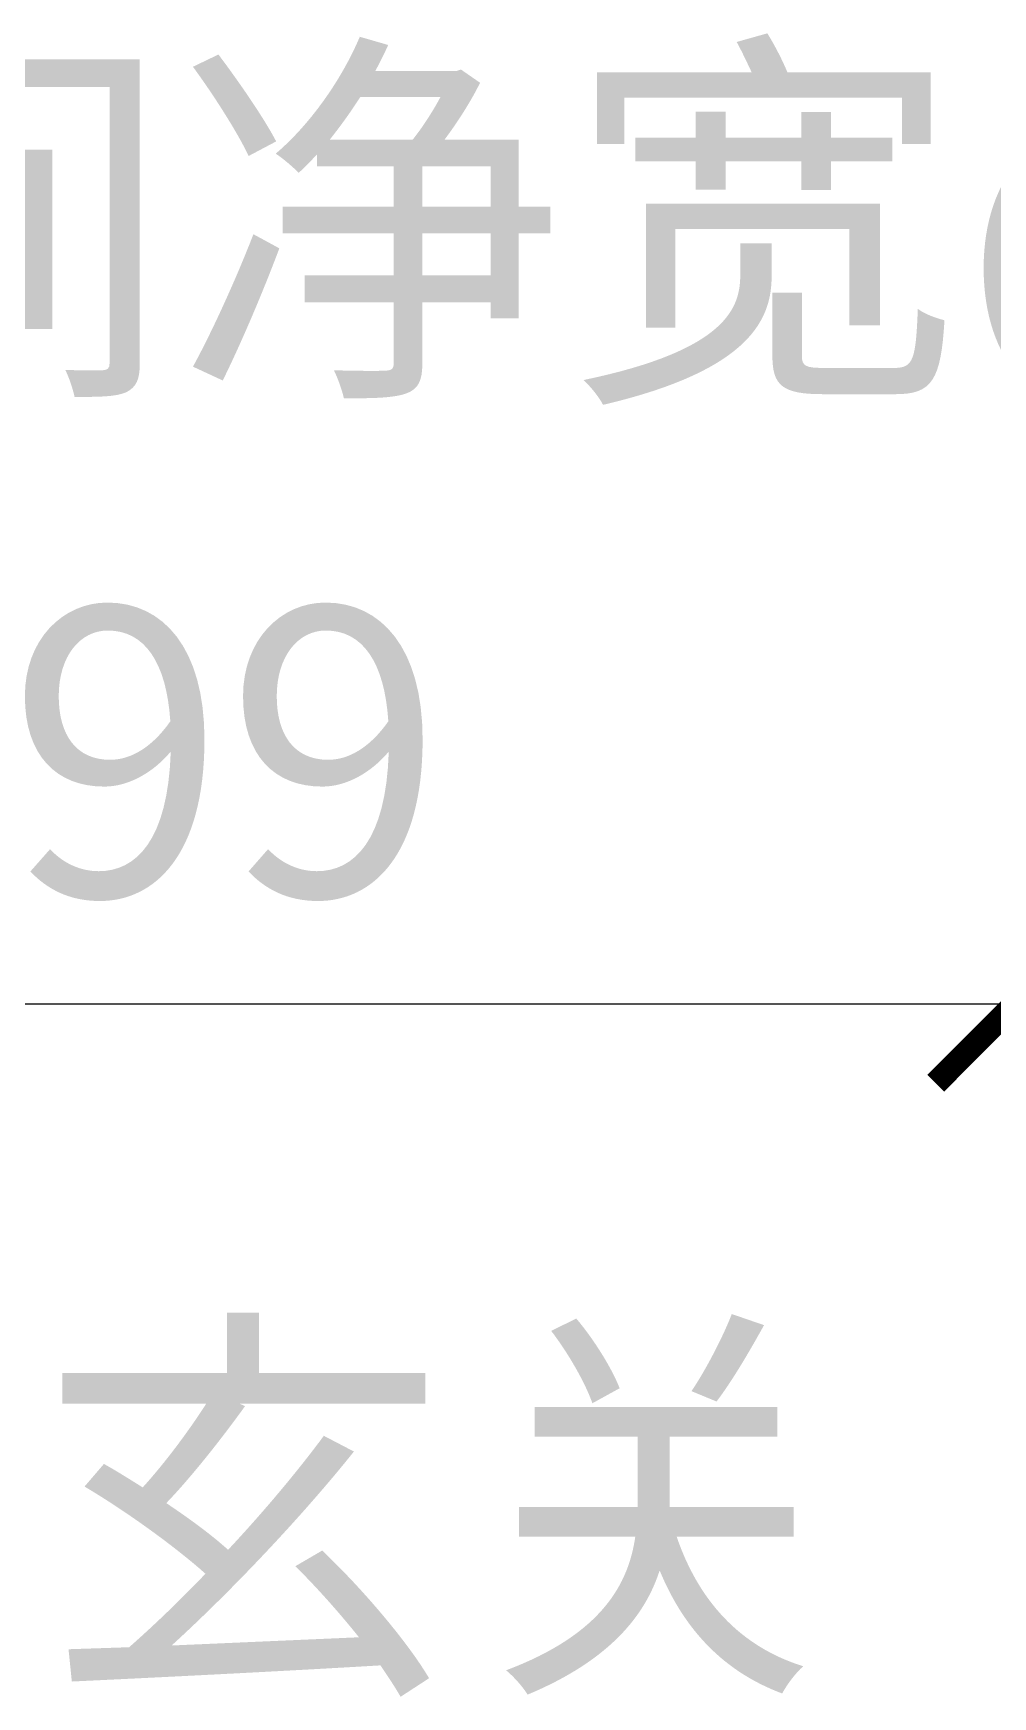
# Model space of a CAD drawing. Header units: millimetres. Extents: x -4600 to 229000, y -4300 to 19460.
# Drawn here: x 49344 to 50011, y 2227 to 3381 of the extents above; entities that cross this region are included whole.
import ezdxf

# ---------------------------------------------------------------- set-up
doc = ezdxf.new("R2010")
doc.units = ezdxf.units.MM
doc.header["$LTSCALE"] = 100
doc.layers.add('A-DIMS', color=7, linetype='Continuous', lineweight=13)
doc.layers.add('A-TEXT', color=7, linetype='Continuous', lineweight=18)

# ---------------------------------------------------------------- blocks, each defined once
blk = doc.blocks.new('FURNITURE_DESIGN')
at = {"layer": 'A-TEXT'}
h = blk.add_hatch(color=256, dxfattribs=at)
edge = h.paths.add_edge_path()
edge.add_spline(control_points=[(10091.4, 1314.7), (10117.3, 1314.7), (10136.9, 1325.1), (10152.8, 1343.3)], knot_values=[0, 0, 0, 0, 1, 1, 1, 1], degree=3, periodic=0)
edge.add_line((10152.8, 1343.3), (10138.9, 1359.4))
edge.add_spline(control_points=[(10138.9, 1359.4), (10126, 1345.2), (10111.6, 1336.8), (10092.5, 1336.8), (10054.3, 1336.8), (10030.3, 1368.4), (10030.3, 1418.9), (10030.3, 1468.8), (10055.6, 1499.7), (10093.3, 1499.7), (10110.5, 1499.7), (10123.6, 1492), (10134.2, 1480.9)], knot_values=[0, 0, 0, 0, 1, 1, 1, 2, 2, 2, 3, 3, 3, 4, 4, 4, 4], degree=3, periodic=0)
edge.add_line((10134.2, 1480.9), (10147.9, 1497.2))
edge.add_spline(control_points=[(10147.9, 1497.2), (10136.4, 1510), (10117.3, 1521.8), (10093, 1521.8), (10042.3, 1521.8), (10004.3, 1482.8), (10004.3, 1418.1), (10004.3, 1353.2), (10041.5, 1314.7), (10091.4, 1314.7)], knot_values=[0, 0, 0, 0, 1, 1, 1, 2, 2, 2, 3, 3, 3, 3], degree=3, periodic=0)
h = blk.add_hatch(color=256, dxfattribs=at)
edge = h.paths.add_edge_path()
edge.add_spline(control_points=[(9379.9, 572.6), (9408, 556), (9442.4, 531.3), (9463.9, 512.1)], knot_values=[0, 0, 0, 0, 1, 1, 1, 1], degree=3, periodic=0)
edge.add_spline(control_points=[(9463.9, 512.1), (9445.8, 493.2), (9427.5, 475.7), (9410.9, 461.1)], knot_values=[0, 0, 0, 0, 1, 1, 1, 1], degree=3, periodic=0)
edge.add_line((9410.9, 461.1), (9368.8, 459.7))
edge.add_line((9368.8, 459.7), (9371.1, 437.3))
edge.add_spline(control_points=[(9371.1, 437.3), (9425.8, 439.9), (9507.4, 443.9), (9585.4, 448.5)], knot_values=[0, 0, 0, 0, 1, 1, 1, 1], degree=3, periodic=0)
edge.add_spline(control_points=[(9585.4, 448.5), (9590.8, 440.5), (9595.7, 433.3), (9599.4, 426.7)], knot_values=[0, 0, 0, 0, 1, 1, 1, 1], degree=3, periodic=0)
edge.add_line((9599.4, 426.7), (9619.2, 439.6))
edge.add_spline(control_points=[(9619.2, 439.6), (9604.6, 464.3), (9573.6, 501), (9545, 528.2)], knot_values=[0, 0, 0, 0, 1, 1, 1, 1], degree=3, periodic=0)
edge.add_line((9545, 528.2), (9526.3, 517.3))
edge.add_spline(control_points=[(9526.3, 517.3), (9540.9, 503), (9556.7, 485.2), (9570.5, 468)], knot_values=[0, 0, 0, 0, 1, 1, 1, 1], degree=3, periodic=0)
edge.add_line((9570.5, 468), (9440.4, 462.3))
edge.add_spline(control_points=[(9440.4, 462.3), (9482.2, 500.4), (9531.5, 552.5), (9567, 596.9)], knot_values=[0, 0, 0, 0, 1, 1, 1, 1], degree=3, periodic=0)
edge.add_line((9567, 596.9), (9546.1, 607.8))
edge.add_spline(control_points=[(9546.1, 607.8), (9528.1, 583.5), (9504.6, 555.4), (9479.6, 528.7)], knot_values=[0, 0, 0, 0, 1, 1, 1, 1], degree=3, periodic=0)
edge.add_spline(control_points=[(9479.6, 528.7), (9468.5, 538.8), (9453, 550.2), (9436.7, 561.1)], knot_values=[0, 0, 0, 0, 1, 1, 1, 1], degree=3, periodic=0)
edge.add_spline(control_points=[(9436.7, 561.1), (9454.4, 579.5), (9475.3, 606.1), (9491.4, 628.4)], knot_values=[0, 0, 0, 0, 1, 1, 1, 1], degree=3, periodic=0)
edge.add_line((9491.4, 628.4), (9487.4, 630.2))
edge.add_line((9487.4, 630.2), (9616.6, 630.2))
edge.add_line((9616.6, 630.2), (9616.6, 651.4))
edge.add_line((9616.6, 651.4), (9501.1, 651.4))
edge.add_line((9501.1, 651.4), (9501.1, 693.2))
edge.add_line((9501.1, 693.2), (9478.8, 693.2))
edge.add_line((9478.8, 693.2), (9478.8, 651.4))
edge.add_line((9478.8, 651.4), (9364.5, 651.4))
edge.add_line((9364.5, 651.4), (9364.5, 630.2))
edge.add_line((9364.5, 630.2), (9464.5, 630.2))
edge.add_spline(control_points=[(9464.5, 630.2), (9452.4, 611.3), (9435.5, 588.6), (9420.3, 572)], knot_values=[0, 0, 0, 0, 1, 1, 1, 1], degree=3, periodic=0)
edge.add_spline(control_points=[(9420.3, 572), (9411.2, 577.7), (9402, 583.5), (9393.4, 588.3)], knot_values=[0, 0, 0, 0, 1, 1, 1, 1], degree=3, periodic=0)
edge.add_line((9393.4, 588.3), (9379.9, 572.6))
h = blk.add_hatch(color=256, dxfattribs=at)
edge = h.paths.add_edge_path()
edge.add_spline(control_points=[(9704, 680.6), (9715.7, 665.4), (9727.7, 644.5), (9732.6, 630.4)], knot_values=[0, 0, 0, 0, 1, 1, 1, 1], degree=3, periodic=0)
edge.add_line((9732.6, 630.4), (9751.5, 640.8))
edge.add_spline(control_points=[(9751.5, 640.8), (9746.4, 654.2), (9733.8, 674.6), (9721.4, 689.2)], knot_values=[0, 0, 0, 0, 1, 1, 1, 1], degree=3, periodic=0)
edge.add_line((9721.4, 689.2), (9704, 680.6))
h = blk.add_hatch(color=256, dxfattribs=at)
edge = h.paths.add_edge_path()
edge.add_spline(control_points=[(9829.4, 692.3), (9823.1, 676), (9811.1, 653.1), (9801.4, 638.8)], knot_values=[0, 0, 0, 0, 1, 1, 1, 1], degree=3, periodic=0)
edge.add_line((9801.4, 638.8), (9818.8, 631.6))
edge.add_spline(control_points=[(9818.8, 631.6), (9829.2, 645.1), (9841.5, 666), (9851.8, 684.6)], knot_values=[0, 0, 0, 0, 1, 1, 1, 1], degree=3, periodic=0)
edge.add_line((9851.8, 684.6), (9829.4, 692.3))
h = blk.add_hatch(color=256, dxfattribs=at)
edge = h.paths.add_edge_path()
edge.add_line((9681.6, 558.3), (9681.6, 537.9))
edge.add_line((9681.6, 537.9), (9762.4, 537.9))
edge.add_spline(control_points=[(9762.4, 537.9), (9757.8, 505.8), (9739.8, 470.3), (9672.7, 445.1)], knot_values=[0, 0, 0, 0, 1, 1, 1, 1], degree=3, periodic=0)
edge.add_spline(control_points=[(9672.7, 445.1), (9677.9, 440.8), (9684.8, 433.1), (9687.6, 428.2)], knot_values=[0, 0, 0, 0, 1, 1, 1, 1], degree=3, periodic=0)
edge.add_spline(control_points=[(9687.6, 428.2), (9744.6, 452), (9769.3, 483.2), (9779.3, 514.4)], knot_values=[0, 0, 0, 0, 1, 1, 1, 1], degree=3, periodic=0)
edge.add_spline(control_points=[(9779.3, 514.4), (9796.2, 473.4), (9823.7, 444.2), (9864.4, 429)], knot_values=[0, 0, 0, 0, 1, 1, 1, 1], degree=3, periodic=0)
edge.add_spline(control_points=[(9864.4, 429), (9867.6, 435.1), (9873.9, 443.4), (9879, 447.9)], knot_values=[0, 0, 0, 0, 1, 1, 1, 1], degree=3, periodic=0)
edge.add_spline(control_points=[(9879, 447.9), (9834.6, 461.7), (9806, 494.1), (9791.1, 537.9)], knot_values=[0, 0, 0, 0, 1, 1, 1, 1], degree=3, periodic=0)
edge.add_line((9791.1, 537.9), (9872.4, 537.9))
edge.add_line((9872.4, 537.9), (9872.4, 558.3))
edge.add_line((9872.4, 558.3), (9786.2, 558.3))
edge.add_line((9786.2, 558.3), (9786.2, 563.4))
edge.add_line((9786.2, 563.4), (9786.2, 607.2))
edge.add_line((9786.2, 607.2), (9861, 607.2))
edge.add_line((9861, 607.2), (9861, 627.9))
edge.add_line((9861, 627.9), (9692.5, 627.9))
edge.add_line((9692.5, 627.9), (9692.5, 607.2))
edge.add_line((9692.5, 607.2), (9764.1, 607.2))
edge.add_line((9764.1, 607.2), (9764.1, 563.7))
edge.add_line((9764.1, 563.7), (9764.1, 558.3))
edge.add_line((9764.1, 558.3), (9681.6, 558.3))
blk = doc.blocks.new('_ARCHTICK')
at = {"color": 0, "linetype": 'BYBLOCK', "const_width": 0.15}
blk.add_lwpolyline([(-0.5, -0.5), (0.5, 0.5)], dxfattribs=at)
blk = doc.blocks.new('*D24')
at = {"layer": 'A-DIMS'}
h = blk.add_hatch(color=256, dxfattribs=at)
edge = h.paths.add_edge_path()
edge.add_line((9047.7, 982.5), (9157.4, 982.5))
edge.add_line((9157.4, 982.5), (9157.4, 1003.2))
edge.add_line((9157.4, 1003.2), (9117.2, 1003.2))
edge.add_line((9117.2, 1003.2), (9117.2, 1182.5))
edge.add_line((9117.2, 1182.5), (9098.1, 1182.5))
edge.add_spline(control_points=[(9098.1, 1182.5), (9087.2, 1176.2), (9074.4, 1171.5), (9056.7, 1168.3)], knot_values=[0, 0, 0, 0, 1, 1, 1, 1], degree=3, periodic=0)
edge.add_line((9056.7, 1168.3), (9056.7, 1152.4))
edge.add_line((9056.7, 1152.4), (9092.4, 1152.4))
edge.add_line((9092.4, 1152.4), (9092.4, 1003.2))
edge.add_line((9092.4, 1003.2), (9047.7, 1003.2))
edge.add_line((9047.7, 1003.2), (9047.7, 982.5))
h = blk.add_hatch(color=256, dxfattribs=at)
edge = h.paths.add_edge_path()
edge.add_spline(control_points=[(9246.8, 978.9), (9282.6, 978.9), (9311.2, 1000.2), (9311.2, 1035.9), (9311.2, 1063.5), (9292.4, 1081), (9269, 1086.7)], knot_values=[0, 0, 0, 0, 1, 1, 1, 2, 2, 2, 2], degree=3, periodic=0)
edge.add_line((9269, 1086.7), (9269, 1088))
edge.add_spline(control_points=[(9269, 1088), (9290.2, 1095.4), (9304.4, 1111.8), (9304.4, 1136.1), (9304.4, 1167.7), (9279.9, 1186), (9246, 1186), (9223.1, 1186), (9205.4, 1175.9), (9190.4, 1162.3)], knot_values=[0, 0, 0, 0, 1, 1, 1, 2, 2, 2, 3, 3, 3, 3], degree=3, periodic=0)
edge.add_line((9190.4, 1162.3), (9203.7, 1146.4))
edge.add_spline(control_points=[(9203.7, 1146.4), (9215.2, 1157.9), (9229.1, 1165.8), (9245.2, 1165.8), (9266.2, 1165.8), (9279, 1153.3), (9279, 1134.2), (9279, 1112.6), (9265.1, 1096), (9223.7, 1096)], knot_values=[0, 0, 0, 0, 1, 1, 1, 2, 2, 2, 3, 3, 3, 3], degree=3, periodic=0)
edge.add_line((9223.7, 1096), (9223.7, 1076.9))
edge.add_spline(control_points=[(9223.7, 1076.9), (9270, 1076.9), (9285.9, 1061), (9285.9, 1036.7), (9285.9, 1013.8), (9269.2, 999.6), (9245.2, 999.6), (9222.6, 999.6), (9207.6, 1010.6), (9195.8, 1022.6)], knot_values=[0, 0, 0, 0, 1, 1, 1, 2, 2, 2, 3, 3, 3, 3], degree=3, periodic=0)
edge.add_line((9195.8, 1022.6), (9183, 1006.5))
edge.add_spline(control_points=[(9183, 1006.5), (9196.1, 992), (9215.7, 978.9), (9246.8, 978.9)], knot_values=[0, 0, 0, 0, 1, 1, 1, 1], degree=3, periodic=0)
h = blk.add_hatch(color=256, dxfattribs=at)
edge = h.paths.add_edge_path()
edge.add_spline(control_points=[(9390.6, 978.9), (9428, 978.9), (9463.2, 1010), (9463.2, 1091), (9463.2, 1154.6), (9434.3, 1186), (9395.8, 1186), (9364.7, 1186), (9338.5, 1160.1), (9338.5, 1121.1), (9338.5, 1079.9), (9360.4, 1058.3), (9393.6, 1058.3), (9410.3, 1058.3), (9427.5, 1067.9), (9439.8, 1082.6)], knot_values=[0, 0, 0, 0, 1, 1, 1, 2, 2, 2, 3, 3, 3, 4, 4, 4, 5, 5, 5, 5], degree=3, periodic=0)
edge.add_spline(control_points=[(9439.8, 1082.6), (9437.8, 1020.7), (9415.5, 999.6), (9389.8, 999.6), (9376.7, 999.6), (9364.7, 1005.4), (9356, 1014.9)], knot_values=[0, 0, 0, 0, 1, 1, 1, 2, 2, 2, 2], degree=3, periodic=0)
edge.add_line((9356, 1014.9), (9342.3, 999.4))
edge.add_spline(control_points=[(9342.3, 999.4), (9353.5, 987.6), (9368.8, 978.9), (9390.6, 978.9)], knot_values=[0, 0, 0, 0, 1, 1, 1, 1], degree=3, periodic=0)
edge = h.paths.add_edge_path(flags=0)
edge.add_spline(control_points=[(9439.5, 1103.6), (9426.1, 1084.5), (9411.1, 1076.9), (9397.7, 1076.9), (9374, 1076.9), (9362, 1094.3), (9362, 1121.1), (9362, 1148.6), (9376.7, 1166.6), (9396.1, 1166.6), (9421.5, 1166.6), (9436.8, 1144.8), (9439.5, 1103.6)], knot_values=[0, 0, 0, 0, 1, 1, 1, 2, 2, 2, 3, 3, 3, 4, 4, 4, 4], degree=3, periodic=0)
h = blk.add_hatch(color=256, dxfattribs=at)
edge = h.paths.add_edge_path()
edge.add_spline(control_points=[(9542.1, 978.9), (9579.5, 978.9), (9614.7, 1010), (9614.7, 1091), (9614.7, 1154.6), (9585.7, 1186), (9547.3, 1186), (9516.2, 1186), (9490, 1160.1), (9490, 1121.1), (9490, 1079.9), (9511.8, 1058.3), (9545.1, 1058.3), (9561.7, 1058.3), (9578.9, 1067.9), (9591.2, 1082.6)], knot_values=[0, 0, 0, 0, 1, 1, 1, 2, 2, 2, 3, 3, 3, 4, 4, 4, 5, 5, 5, 5], degree=3, periodic=0)
edge.add_spline(control_points=[(9591.2, 1082.6), (9589.3, 1020.7), (9566.9, 999.6), (9541.3, 999.6), (9528.2, 999.6), (9516.2, 1005.4), (9507.4, 1014.9)], knot_values=[0, 0, 0, 0, 1, 1, 1, 2, 2, 2, 2], degree=3, periodic=0)
edge.add_line((9507.4, 1014.9), (9493.8, 999.4))
edge.add_spline(control_points=[(9493.8, 999.4), (9505, 987.6), (9520.2, 978.9), (9542.1, 978.9)], knot_values=[0, 0, 0, 0, 1, 1, 1, 1], degree=3, periodic=0)
edge = h.paths.add_edge_path(flags=0)
edge.add_spline(control_points=[(9590.9, 1103.6), (9577.5, 1084.5), (9562.5, 1076.9), (9549.2, 1076.9), (9525.4, 1076.9), (9513.4, 1094.3), (9513.4, 1121.1), (9513.4, 1148.6), (9528.2, 1166.6), (9547.5, 1166.6), (9572.9, 1166.6), (9588.2, 1144.8), (9590.9, 1103.6)], knot_values=[0, 0, 0, 0, 1, 1, 1, 2, 2, 2, 3, 3, 3, 4, 4, 4, 4], degree=3, periodic=0)
for p, q in [((8627, 1027.5), (8627, 1067.5)), ((10026, 1027.5), (10026, 1067.5)), ((8627, 907.5), (10026, 907.5))]:
    blk.add_line(p, q)
at = {"layer": 'Defpoints'}
for p in [(8627, 907.5), (8627, 907.5), (10026, 907.5)]:
    blk.add_point(p, dxfattribs=at)
at = {"layer": 'A-DIMS', "xscale": 110, "yscale": 110, "rotation": 180}
blk.add_blockref('_ARCHTICK', (8627, 907.5), dxfattribs=at)
at = {"layer": 'A-DIMS', "xscale": 110, "yscale": 110}
blk.add_blockref('_ARCHTICK', (10026, 907.5), dxfattribs=at)
blk = doc.blocks.new('PLAN_DIMENSIONS')
at = {"layer": 'A-TEXT'}
h = blk.add_hatch(color=256, dxfattribs=at)
edge = h.paths.add_edge_path()
edge.add_spline(control_points=[(9571.1, 1578.6), (9558, 1547.8), (9535.9, 1517.2), (9512.7, 1497.5)], knot_values=[0, 0, 0, 0, 1, 1, 1, 1], degree=3, periodic=0)
edge.add_spline(control_points=[(9512.7, 1497.5), (9517.4, 1494.5), (9525.3, 1487.7), (9528.6, 1484.2)], knot_values=[0, 0, 0, 0, 1, 1, 1, 1], degree=3, periodic=0)
edge.add_spline(control_points=[(9528.6, 1484.2), (9532.9, 1488), (9537, 1492.4), (9541.4, 1497)], knot_values=[0, 0, 0, 0, 1, 1, 1, 1], degree=3, periodic=0)
edge.add_line((9541.4, 1497), (9541.4, 1488.8))
edge.add_line((9541.4, 1488.8), (9594.6, 1488.8))
edge.add_line((9594.6, 1488.8), (9594.6, 1460.7))
edge.add_line((9594.6, 1460.7), (9517.4, 1460.7))
edge.add_line((9517.4, 1460.7), (9517.4, 1442.2))
edge.add_line((9517.4, 1442.2), (9594.6, 1442.2))
edge.add_line((9594.6, 1442.2), (9594.6, 1413))
edge.add_line((9594.6, 1413), (9532.9, 1413))
edge.add_line((9532.9, 1413), (9532.9, 1394.4))
edge.add_line((9532.9, 1394.4), (9594.6, 1394.4))
edge.add_line((9594.6, 1394.4), (9594.6, 1352.1))
edge.add_spline(control_points=[(9594.6, 1352.1), (9594.6, 1348), (9593.2, 1347.2), (9588.9, 1346.9), (9584.2, 1346.7), (9569.2, 1346.7), (9553.1, 1347.2)], knot_values=[0, 0, 0, 0, 1, 1, 1, 2, 2, 2, 2], degree=3, periodic=0)
edge.add_spline(control_points=[(9553.1, 1347.2), (9555.9, 1341.5), (9558.9, 1333), (9560, 1327.8)], knot_values=[0, 0, 0, 0, 1, 1, 1, 1], degree=3, periodic=0)
edge.add_spline(control_points=[(9560, 1327.8), (9581.2, 1327.6), (9594.9, 1328.1), (9603.3, 1331.1), (9611.8, 1334.1), (9614.5, 1340.1), (9614.5, 1351.8)], knot_values=[0, 0, 0, 0, 1, 1, 1, 2, 2, 2, 2], degree=3, periodic=0)
edge.add_line((9614.5, 1351.8), (9614.5, 1394.4))
edge.add_line((9614.5, 1394.4), (9662, 1394.4))
edge.add_line((9662, 1394.4), (9662, 1383.2))
edge.add_line((9662, 1383.2), (9681.4, 1383.2))
edge.add_line((9681.4, 1383.2), (9681.4, 1442.2))
edge.add_line((9681.4, 1442.2), (9703.5, 1442.2))
edge.add_line((9703.5, 1442.2), (9703.5, 1460.7))
edge.add_line((9703.5, 1460.7), (9681.4, 1460.7))
edge.add_line((9681.4, 1460.7), (9681.4, 1507.1))
edge.add_line((9681.4, 1507.1), (9629.8, 1507.1))
edge.add_spline(control_points=[(9629.8, 1507.1), (9639.1, 1519.4), (9648.4, 1534.1), (9654.6, 1546.7)], knot_values=[0, 0, 0, 0, 1, 1, 1, 1], degree=3, periodic=0)
edge.add_line((9654.6, 1546.7), (9641.3, 1555.9))
edge.add_line((9641.3, 1555.9), (9638, 1554.8))
edge.add_line((9638, 1554.8), (9581.8, 1554.8))
edge.add_spline(control_points=[(9581.8, 1554.8), (9585.1, 1560.9), (9588.1, 1566.9), (9590.8, 1572.9)], knot_values=[0, 0, 0, 0, 1, 1, 1, 1], degree=3, periodic=0)
edge.add_line((9590.8, 1572.9), (9571.1, 1578.6))
edge = h.paths.add_edge_path(flags=0)
edge.add_line((9571.4, 1536.8), (9627.1, 1536.8))
edge.add_spline(control_points=[(9627.1, 1536.8), (9621.6, 1526.5), (9614.5, 1515.6), (9607.7, 1507.1)], knot_values=[0, 0, 0, 0, 1, 1, 1, 1], degree=3, periodic=0)
edge.add_line((9607.7, 1507.1), (9550.1, 1507.1))
edge.add_spline(control_points=[(9550.1, 1507.1), (9557.5, 1516.4), (9564.6, 1526.2), (9571.4, 1536.8)], knot_values=[0, 0, 0, 0, 1, 1, 1, 1], degree=3, periodic=0)
h.paths.add_polyline_path([(9662, 1413), (9614.5, 1413), (9614.5, 1442.2), (9662, 1442.2), (9662, 1413)], flags=0)
h.paths.add_polyline_path([(9662, 1460.7), (9614.5, 1460.7), (9614.5, 1488.8), (9662, 1488.8), (9662, 1460.7)], flags=0)
h = blk.add_hatch(color=256, dxfattribs=at)
edge = h.paths.add_edge_path()
edge.add_spline(control_points=[(9832.8, 1575), (9836.4, 1568.5), (9839.9, 1560.9), (9843.2, 1554)], knot_values=[0, 0, 0, 0, 1, 1, 1, 1], degree=3, periodic=0)
edge.add_line((9843.2, 1554), (9735.7, 1554))
edge.add_line((9735.7, 1554), (9735.7, 1504.1))
edge.add_line((9735.7, 1504.1), (9754.8, 1504.1))
edge.add_line((9754.8, 1504.1), (9754.8, 1536.3))
edge.add_line((9754.8, 1536.3), (9947.7, 1536.3))
edge.add_line((9947.7, 1536.3), (9947.7, 1504.1))
edge.add_line((9947.7, 1504.1), (9967.6, 1504.1))
edge.add_line((9967.6, 1504.1), (9967.6, 1554))
edge.add_line((9967.6, 1554), (9868, 1554))
edge.add_spline(control_points=[(9868, 1554), (9864.7, 1562.2), (9859, 1573.1), (9854.1, 1581)], knot_values=[0, 0, 0, 0, 1, 1, 1, 1], degree=3, periodic=0)
edge.add_line((9854.1, 1581), (9832.8, 1575))
h = blk.add_hatch(color=256, dxfattribs=at)
edge = h.paths.add_edge_path()
edge.add_line((9265.3, 1563), (9265.3, 1543.7))
edge.add_line((9265.3, 1543.7), (9397.3, 1543.7))
edge.add_line((9397.3, 1543.7), (9397.3, 1352.1))
edge.add_spline(control_points=[(9397.3, 1352.1), (9397.3, 1348.6), (9396.2, 1347.5), (9392.7, 1347.2)], knot_values=[0, 0, 0, 0, 1, 1, 1, 1], degree=3, periodic=0)
edge.add_spline(control_points=[(9392.7, 1347.2), (9389.1, 1347.2), (9378, 1346.9), (9366.5, 1347.5)], knot_values=[0, 0, 0, 0, 1, 1, 1, 1], degree=3, periodic=0)
edge.add_spline(control_points=[(9366.5, 1347.5), (9369.2, 1342.3), (9372, 1333.6), (9373, 1328.7)], knot_values=[0, 0, 0, 0, 1, 1, 1, 1], degree=3, periodic=0)
edge.add_spline(control_points=[(9373, 1328.7), (9389.7, 1328.7), (9401.4, 1328.7), (9408.8, 1331.9)], knot_values=[0, 0, 0, 0, 1, 1, 1, 1], degree=3, periodic=0)
edge.add_spline(control_points=[(9408.8, 1331.9), (9415.9, 1335.5), (9418.3, 1340.7), (9418.3, 1352.1)], knot_values=[0, 0, 0, 0, 1, 1, 1, 1], degree=3, periodic=0)
edge.add_line((9418.3, 1352.1), (9418.3, 1563))
edge.add_line((9418.3, 1563), (9265.3, 1563))
h.paths.add_polyline_path([(9254.1, 1500.3), (9254.1, 1375.9), (9357.5, 1375.9), (9357.5, 1500.3), (9254.1, 1500.3)], flags=0)
h.paths.add_polyline_path([(9272.6, 1429.6), (9338.1, 1429.6), (9338.1, 1392.8), (9272.6, 1392.8), (9272.6, 1429.6)], flags=0)
h.paths.add_polyline_path([(9272.6, 1483.1), (9338.1, 1483.1), (9338.1, 1446.8), (9272.6, 1446.8), (9272.6, 1483.1)], flags=0)
h = blk.add_hatch(color=256, dxfattribs=at)
edge = h.paths.add_edge_path()
edge.add_spline(control_points=[(9455.2, 1557.8), (9469.4, 1538.5), (9486.3, 1512), (9493.9, 1495.9)], knot_values=[0, 0, 0, 0, 1, 1, 1, 1], degree=3, periodic=0)
edge.add_line((9493.9, 1495.9), (9513, 1506))
edge.add_spline(control_points=[(9513, 1506), (9504.8, 1521.8), (9487.1, 1547.5), (9472.9, 1566.3)], knot_values=[0, 0, 0, 0, 1, 1, 1, 1], degree=3, periodic=0)
edge.add_line((9472.9, 1566.3), (9455.2, 1557.8))
blk.add_hatch(color=256, dxfattribs=at).paths.add_polyline_path([(9877.8, 1526.5), (9877.8, 1508.7), (9825.2, 1508.7), (9825.2, 1526.7), (9804.2, 1526.7), (9804.2, 1508.7), (9762.4, 1508.7), (9762.4, 1492.1), (9804.2, 1492.1), (9804.2, 1472.4), (9825.2, 1472.4), (9825.2, 1492.1), (9877.8, 1492.1), (9877.8, 1472.2), (9898.3, 1472.2), (9898.3, 1492.1), (9940.9, 1492.1), (9940.9, 1508.7), (9898.3, 1508.7), (9898.3, 1526.5), (9877.8, 1526.5)])
h = blk.add_hatch(color=256, dxfattribs=at)
edge = h.paths.add_edge_path()
edge.add_line((9835.3, 1435.3), (9835.3, 1413.8))
edge.add_spline(control_points=[(9835.3, 1413.8), (9835.3, 1391.7), (9827.6, 1361.4), (9726.4, 1340.4)], knot_values=[0, 0, 0, 0, 1, 1, 1, 1], degree=3, periodic=0)
edge.add_spline(control_points=[(9726.4, 1340.4), (9731.3, 1336), (9737.6, 1328.1), (9740, 1323.2)], knot_values=[0, 0, 0, 0, 1, 1, 1, 1], degree=3, periodic=0)
edge.add_spline(control_points=[(9740, 1323.2), (9845.1, 1347.8), (9857.1, 1384.6), (9857.1, 1413.2)], knot_values=[0, 0, 0, 0, 1, 1, 1, 1], degree=3, periodic=0)
edge.add_line((9857.1, 1413.2), (9857.1, 1435.3))
edge.add_line((9857.1, 1435.3), (9835.3, 1435.3))
h.paths.add_polyline_path([(9769.8, 1462.9), (9769.8, 1376.7), (9790.2, 1376.7), (9790.2, 1445.2), (9911.1, 1445.2), (9911.1, 1378.3), (9932.4, 1378.3), (9932.4, 1462.9), (9769.8, 1462.9)], flags=0)
h = blk.add_hatch(color=256, dxfattribs=at)
edge = h.paths.add_edge_path()
edge.add_line((9455.2, 1349.7), (9475.9, 1340.1))
edge.add_spline(control_points=[(9475.9, 1340.1), (9488.7, 1366), (9503.7, 1401.2), (9515.2, 1431.8)], knot_values=[0, 0, 0, 0, 1, 1, 1, 1], degree=3, periodic=0)
edge.add_line((9515.2, 1431.8), (9497.2, 1441.6))
edge.add_spline(control_points=[(9497.2, 1441.6), (9484.6, 1409.1), (9467.5, 1372), (9455.2, 1349.7)], knot_values=[0, 0, 0, 0, 1, 1, 1, 1], degree=3, periodic=0)
h = blk.add_hatch(color=256, dxfattribs=at)
edge = h.paths.add_edge_path()
edge.add_line((9857.6, 1401), (9857.6, 1357))
edge.add_spline(control_points=[(9857.6, 1357), (9857.6, 1336.3), (9865, 1330.6), (9892.8, 1330.6), (9898.8, 1330.6), (9937, 1330.6), (9943.3, 1330.6), (9968.4, 1330.6), (9974.7, 1340.4), (9977.1, 1381.9)], knot_values=[0, 0, 0, 0, 1, 1, 1, 2, 2, 2, 3, 3, 3, 3], degree=3, periodic=0)
edge.add_spline(control_points=[(9977.1, 1381.9), (9971.7, 1383.2), (9963.2, 1386.2), (9958.6, 1389.8)], knot_values=[0, 0, 0, 0, 1, 1, 1, 1], degree=3, periodic=0)
edge.add_spline(control_points=[(9958.6, 1389.8), (9957.2, 1353.8), (9955.3, 1348.8), (9941.9, 1348.8), (9933.2, 1348.8), (9901, 1348.8), (9894.5, 1348.8), (9880.6, 1348.8), (9878.1, 1349.9), (9878.1, 1357.3)], knot_values=[0, 0, 0, 0, 1, 1, 1, 2, 2, 2, 3, 3, 3, 3], degree=3, periodic=0)
edge.add_line((9878.1, 1357.3), (9878.1, 1401))
edge.add_line((9878.1, 1401), (9857.6, 1401))
blk.add_blockref('*D24', (0, 0))
blk = doc.blocks.new('A02_SHEET')
for name in ['PLAN_DIMENSIONS', 'FURNITURE_DESIGN']:
    blk.add_blockref(name, (0, 1800))

msp = doc.modelspace()

# ---------------------------------------------------------------- block references
msp.add_blockref('A02_SHEET', (40000, 0))

doc.saveas('drawing.dxf')
